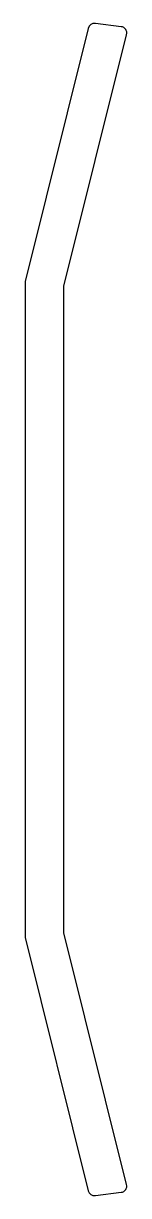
# Model space of a CAD drawing. Extents: x 288 to 292, y 270.9 to 316.3.
import ezdxf

# ---------------------------------------------------------------- set-up
doc = ezdxf.new("R2010")
doc.units = 0
doc.layers.get('0').update_dxf_attribs({"linetype": 'CONTINUOUS'})

msp = doc.modelspace()

# ---------------------------------------------------------------- linework, layer by layer
msp.add_lwpolyline([(288.021, 280.918), (290.467, 271.132, 0.378776), (290.74, 270.945), (291.74, 271.068, 0.450562), (291.952, 271.377), (289.521, 281.103), (289.521, 306.103), (291.952, 315.828, 0.450562), (291.74, 316.137), (290.74, 316.26, 0.378776), (290.467, 316.073), (288.021, 306.287)], format="xyb", close=True)

doc.saveas('drawing.dxf')
